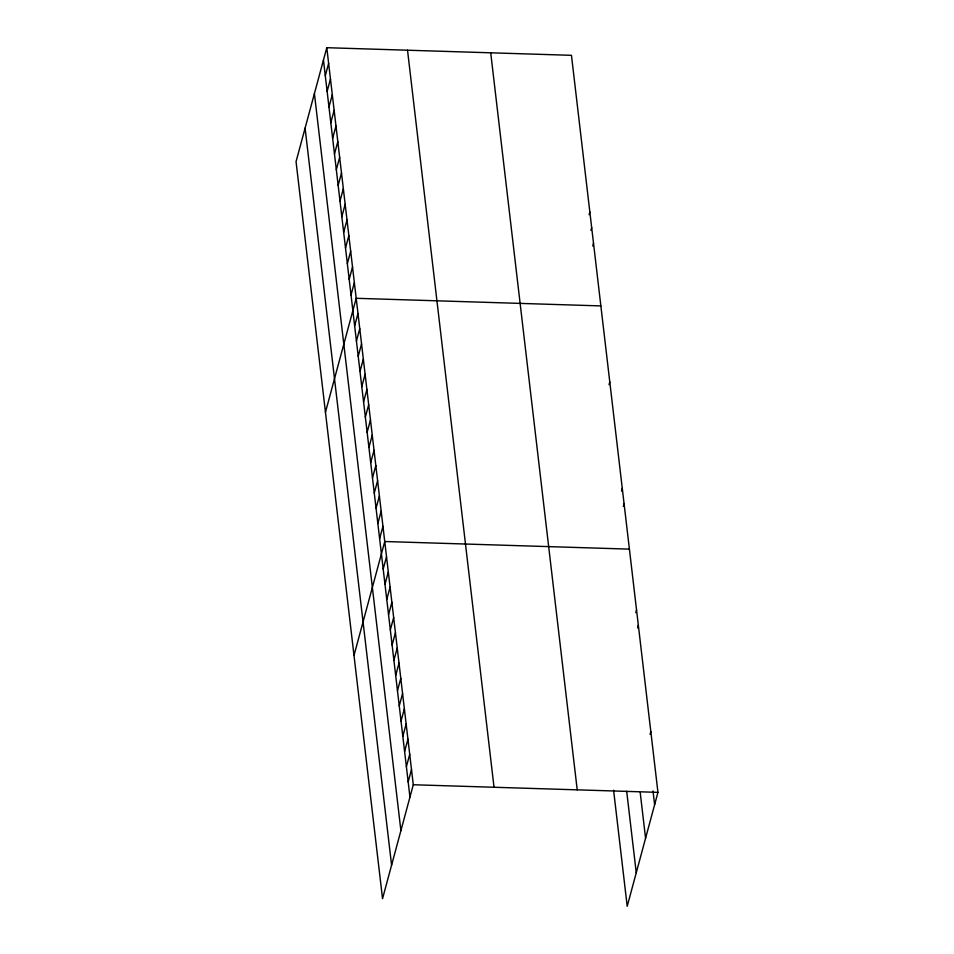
<?xml version="1.0" encoding="UTF-8"?>
<svg xmlns="http://www.w3.org/2000/svg" width="954" height="954" viewBox="0 0 954 954"><rect width="100%" height="100%" fill="white"/><g stroke="black" fill="none" stroke-linecap="round" stroke-linejoin="round"><path stroke-width="1.43" d="M326.793 47.7L296.05 161.643L382.542 898.68L413.285 784.748L326.793 47.7L571.458 55.32L657.95 792.357L627.207 906.3L613.589 790.21M325.29 75.736L328.629 63.358M327.127 91.393L330.466 79.027M328.963 107.051L332.302 94.684M330.799 122.72L334.138 110.354M332.636 138.378L335.975 126.011M334.484 154.047L337.811 141.669M336.321 169.705L339.66 157.338M338.157 185.362L341.496 172.996M339.994 201.032L343.333 188.665M341.83 216.689L345.169 204.323M343.667 232.359L347.006 219.98M345.503 248.016L348.842 235.65M347.351 263.674L350.678 251.307M349.188 279.343L352.527 266.965M351.024 295.001L354.363 282.634M325.457 412.235L356.2 298.292L600.865 305.912M354.649 325.863L357.988 313.496M356.426 341.067L359.765 328.701M358.215 356.271L361.554 343.905M359.992 371.476L363.331 359.098M361.781 386.668L365.12 374.302M363.569 401.872L366.908 389.506M365.346 417.077L368.685 404.711M367.135 432.281L370.474 419.903M368.924 447.474L372.251 435.107M370.701 462.678L374.04 450.312M372.489 477.882L375.828 465.516M374.266 493.087L377.605 480.709M376.055 508.279L379.394 495.913M377.844 523.484L381.171 511.117M379.62 538.688L382.959 526.322M354.006 655.458L384.748 541.514L629.413 549.134M383.186 569.085L386.525 556.719M384.975 584.289L388.314 571.923M386.764 599.494L390.091 587.127M388.54 614.698L391.879 602.32M390.329 629.89L393.668 617.524M392.106 645.095L395.445 632.729M393.895 660.299L397.234 647.933M395.683 675.504L399.022 663.137M397.46 690.708L400.799 678.33M399.249 705.9L402.588 693.534M401.026 721.105L404.365 708.739M402.815 736.309L406.154 723.943M404.603 751.514L407.942 739.135M406.38 766.706L409.719 754.34M408.169 781.91L411.508 769.544M589.095 214.686L589.834 211.943M590.931 230.355L591.671 227.601M592.768 246.013L593.507 243.258M609.046 384.665L609.785 381.922M621.531 491.083L622.27 488.329M623.32 506.276L624.059 503.533M635.805 612.695L636.545 609.94M637.594 627.899L638.333 625.144M650.079 734.306L650.819 731.551M413.285 784.748L657.95 792.357M653.001 790.914L654.623 804.735M640.217 792.643L645.572 838.244M626.683 791.248L636.258 872.779M490.714 52.804L577.218 789.852M407.525 50.216L494.029 787.253M323.454 60.066L409.958 797.115M314.403 93.587L400.907 830.636M305.089 128.122L391.593 865.159"/></g></svg>
